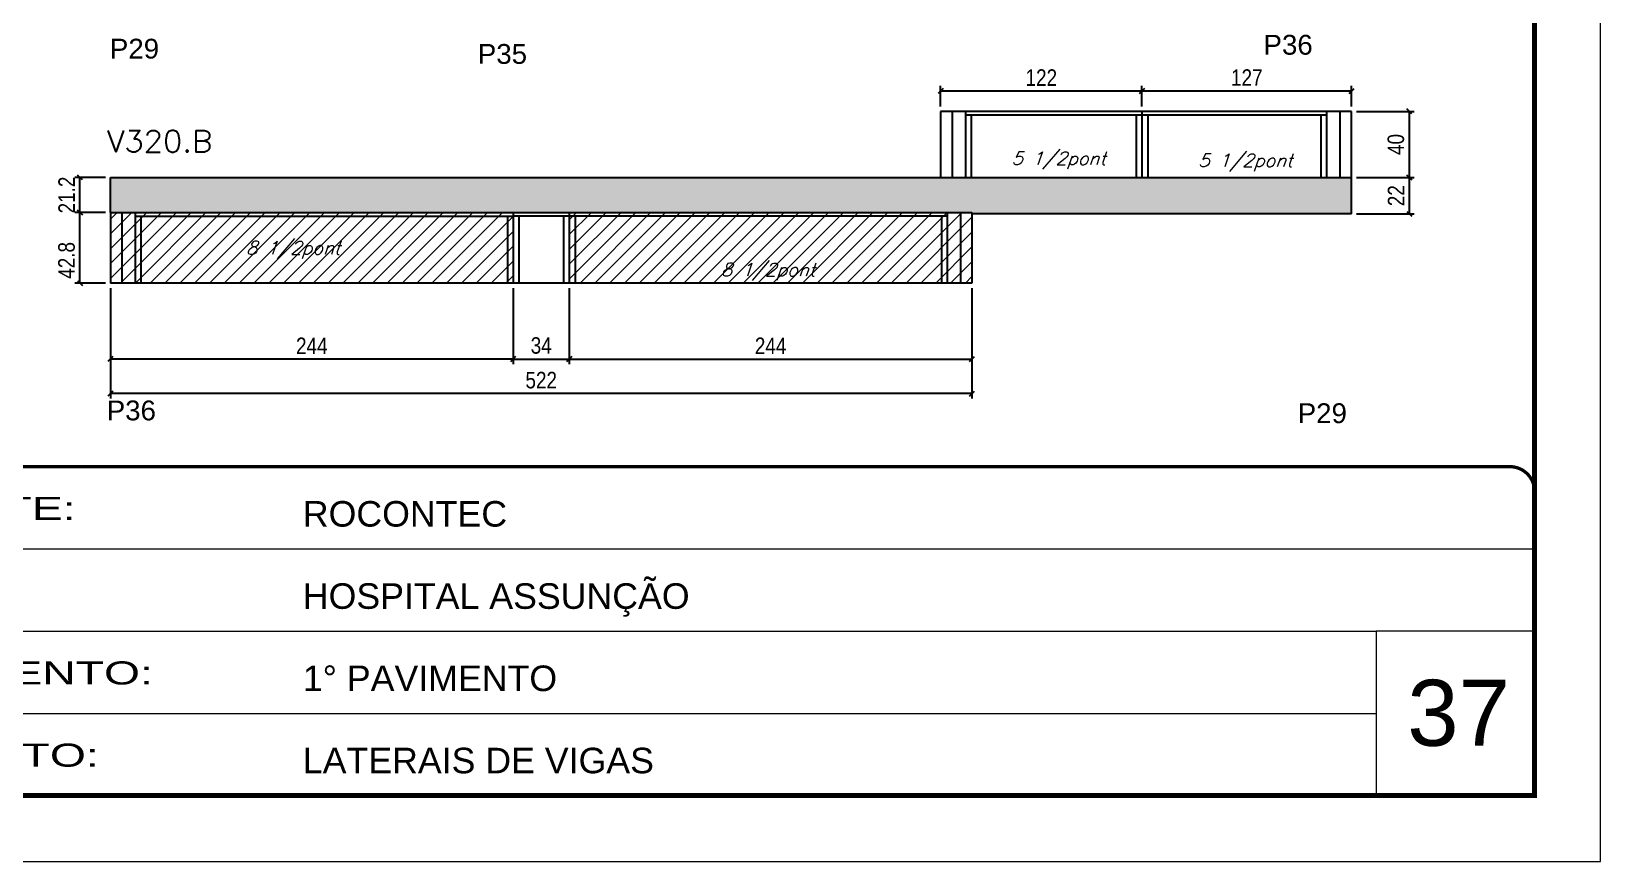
# Model space of a CAD drawing. Extents: x 137137 to 143418, y 10464 to 34486.
# Drawn here: x 137672 to 138622, y 23099 to 23602 of the extents above; entities that cross this region are included whole.
import ezdxf

# ---------------------------------------------------------------- set-up
doc = ezdxf.new("R2010")
doc.units = 0
doc.linetypes.add('CONTINUO', pattern=[0])
doc.linetypes.add('DASHED', pattern=[0.75, 0.5, -0.25])
for name, color, linetype in [('5', 5, 'Continuous'), ('COTA', 241, 'Continuous'), ('Painéis', 200, 'Continuous'), ('SARR_2.2x7', 40, 'Continuous'), ('SARR_3.5x7', 81, 'Continuous'), ('texto', 7, 'Continuous')]:
    doc.layers.add(name, color=color, linetype=linetype)
for name, color, linetype, lineweight in [('CARIMBO', 255, 'Continuous', 9), ('Folhas', 255, 'Continuous', 9), ('Hachura', 251, 'Continuous', 9), ('SARRAFO DE PRESSAO', 251, 'DASHED', 9), ('Texto Seção', 7, 'Continuous', 15)]:
    doc.layers.add(name, color=color, linetype=linetype, lineweight=lineweight)
doc.styles.add('ARIAL', font='arial.ttf')
doc.styles.add('COTA TECNICA', font='techl___.ttf', dxfattribs={"height": 10})
doc.styles.add('REGUA-120', font='ROMANS.shx', dxfattribs={"height": 15})
doc.styles.add('Romans', font='romans.shx')
doc.styles.get("Standard").update_dxf_attribs({"font": 'arial.ttf'})
doc.styles.add('Tecnologia', font='')
doc.styles.get('Tecnologia').set_extended_font_data('Forgotten Futurist')
doc.dimstyles.new('PAINEL', dxfattribs={"dimtxt": 10, "dimasz": 3, "dimexe": 3, "dimexo": 3, "dimgap": 3, "dimtad": 1, "dimdec": 1, "dimzin": 12, "dimdsep": 46, "dimtxsty": 'COTA TECNICA', "dimblk1": 'OBLIQUE', "dimblk2": 'OBLIQUE', "dimsah": 1, "dimcen": 0.9, "dimclrd": 4, "dimclre": 4, "dimclrt": 240, "dimadec": 1, "dimazin": 3, "dimtfac": 1, "dimtdec": 1, "dimtmove": 0, "dimatfit": 3, "dimfxl": 1, "dimtolj": 1, "dimtzin": 12, "dimarcsym": 0})
pattern_1 = [(45, (-1598.5, -8058.077), (-4.49012806, 4.49012806), [])]

# ---------------------------------------------------------------- blocks, each defined once
blk = doc.blocks.new('9999999999')
at = {"color": 30, "linetype": 'CONTINUO'}
for p, q in [((98564.56, 34379.64), (99583.98, 34379.64)), ((98564.56, 34329.83), (99487.98, 34329.83)), ((99583.98, 34329.83), (99487.98, 34329.83)), ((99487.98, 34329.83), (99487.98, 34230.21)), ((98564.56, 34280.02), (99487.98, 34280.02))]:
    blk.add_line(p, q, dxfattribs=at)
at = {"color": 30, "linetype": 'CONTINUO', "const_width": 2}
blk.add_lwpolyline([(99583.98, 34230.21), (99583.98, 34414.45, 0.414214), (99568.98, 34429.45), (98228.98, 34429.45, 0.414214), (98213.98, 34414.45), (98213.98, 34245.21, 0.414214), (98228.98, 34230.21), (99583.98, 34230.21)], format="xyb", dxfattribs=at)
at = {"layer": 'Folhas'}
blk.add_lwpolyline([(98138.98, 34190.21), (99623.98, 34190.21), (99623.98, 35240.21), (98138.98, 35240.21)], close=True, dxfattribs=at)
at = {"layer": 'Folhas', "color": 30, "const_width": 3}
blk.add_lwpolyline([(98213.98, 34230.21), (99583.98, 34230.21), (99583.98, 35200.21), (98213.98, 35200.21)], close=True, dxfattribs=at)
at = {"color": 7, "linetype": 'Continuous', "ltscale": 5, "style": 'ARIAL'}
for s, height, p in [('ROCONTEC', 15.483, (98837.68, 34393.13)), ('HOSPITAL ASSUNÇÃO', 15.4829, (98837.68, 34343.32)), ('1° PAVIMENTO', 15.4829, (98837.68, 34293.51)), ('LATERAIS DE VIGAS', 15.4829, (98837.68, 34243.7))]:
    blk.add_text(s, height=height, dxfattribs=at).set_placement(p)
at = {"layer": 'Folhas', "color": 7, "style": 'Tecnologia', "width": 1.5}
for s, p in [('CLIENTE:', (98573.65, 34397.17)), ('PAVIMENTO:', (98573.65, 34297.5)), ('PROJETO:', (98573.65, 34247.69))]:
    blk.add_text(s, height=14, dxfattribs=at).set_placement(p)
blk = doc.blocks.new('_Oblique')
at = {"color": 0, "linetype": 'ByBlock', "lineweight": -2}
blk.add_line((-0.5, -0.5), (0.5, 0.5), dxfattribs=at)
blk = doc.blocks.new('*D1076')
at = {"layer": 'COTA', "color": 4, "linetype": 'ByBlock', "lineweight": -2, "transparency": 16777216}
for p, q in [((137719.42, 23446.01), (137719.42, 23399.98)), ((137963.42, 23446.01), (137963.42, 23399.98)), ((137963.42, 23402.98), (137719.42, 23402.98))]:
    blk.add_line(p, q, dxfattribs=at)
at = {"layer": 'Defpoints', "color": 0, "linetype": 'ByBlock', "transparency": 16777216}
for p in [(137719.42, 23449.01), (137963.42, 23449.01), (137719.42, 23402.98)]:
    blk.add_point(p, dxfattribs=at)
at = {"layer": 'COTA', "color": 4, "linetype": 'ByBlock', "lineweight": -2, "transparency": 16777216, "xscale": 3, "yscale": 3, "zscale": 3, "rotation": 180}
blk.add_blockref('_Oblique', (137719.42, 23402.98), dxfattribs=at)
at = {"layer": 'COTA', "color": 4, "linetype": 'ByBlock', "lineweight": -2, "transparency": 16777216, "xscale": 3, "yscale": 3, "zscale": 3}
blk.add_blockref('_Oblique', (137963.42, 23402.98), dxfattribs=at)
at = {"layer": 'COTA', "color": 240, "linetype": 'ByBlock', "transparency": 16777216, "insert": (137841.42, 23411.06), "char_height": 10, "attachment_point": 5, "style": 'COTA TECNICA'}
blk.add_mtext('\\A1;244', dxfattribs=at)
blk = doc.blocks.new('*D1077')
at = {"layer": 'COTA', "color": 4, "linetype": 'ByBlock', "lineweight": -2, "transparency": 16777216}
for p, q in [((137963.42, 23446.01), (137963.42, 23399.98)), ((137997.42, 23446.01), (137997.42, 23399.98)), ((137963.42, 23402.98), (137997.42, 23402.98))]:
    blk.add_line(p, q, dxfattribs=at)
at = {"layer": 'Defpoints', "color": 0, "linetype": 'ByBlock', "transparency": 16777216}
for p in [(137963.42, 23449.01), (137997.42, 23449.01), (137997.42, 23402.98)]:
    blk.add_point(p, dxfattribs=at)
at = {"layer": 'COTA', "color": 4, "linetype": 'ByBlock', "lineweight": -2, "transparency": 16777216, "xscale": 3, "yscale": 3, "zscale": 3, "rotation": 180}
blk.add_blockref('_Oblique', (137963.42, 23402.98), dxfattribs=at)
at = {"layer": 'COTA', "color": 4, "linetype": 'ByBlock', "lineweight": -2, "transparency": 16777216, "xscale": 3, "yscale": 3, "zscale": 3}
blk.add_blockref('_Oblique', (137997.42, 23402.98), dxfattribs=at)
at = {"layer": 'COTA', "color": 240, "linetype": 'ByBlock', "transparency": 16777216, "insert": (137980.42, 23411.2), "char_height": 10, "attachment_point": 5, "style": 'COTA TECNICA'}
blk.add_mtext('\\A1;34', dxfattribs=at)
blk = doc.blocks.new('*D1070')
at = {"layer": 'COTA', "color": 4, "linetype": 'ByBlock', "lineweight": -2, "transparency": 16777216}
for p, q in [((137716.42, 23491.81), (137697.93, 23491.81)), ((137700.93, 23449.01), (137700.93, 23491.81)), ((137716.42, 23449.01), (137697.93, 23449.01))]:
    blk.add_line(p, q, dxfattribs=at)
at = {"layer": 'Defpoints', "color": 0, "linetype": 'ByBlock', "transparency": 16777216}
for p in [(137700.93, 23491.81), (137719.42, 23491.81), (137719.42, 23449.01)]:
    blk.add_point(p, dxfattribs=at)
at = {"layer": 'COTA', "color": 4, "linetype": 'ByBlock', "lineweight": -2, "transparency": 16777216, "xscale": 3, "yscale": 3, "zscale": 3}
for p, rotation in [((137700.93, 23491.81), 90), ((137700.93, 23449.01), 270)]:
    blk.add_blockref('_Oblique', p, dxfattribs=dict(at, rotation=rotation))
at = {"layer": 'COTA', "color": 240, "linetype": 'ByBlock', "transparency": 16777216, "insert": (137692.84, 23462.81), "char_height": 10, "attachment_point": 5, "rotation": 90, "style": 'COTA TECNICA'}
blk.add_mtext('\\A1;42.8', dxfattribs=at)
blk = doc.blocks.new('*D1071')
at = {"layer": 'COTA', "color": 4, "linetype": 'ByBlock', "lineweight": -2, "transparency": 16777216}
for p, q in [((137716.42, 23513.01), (137697.93, 23513.01)), ((137700.93, 23491.81), (137700.93, 23513.01)), ((137716.42, 23491.81), (137697.93, 23491.81))]:
    blk.add_line(p, q, dxfattribs=at)
at = {"layer": 'Defpoints', "color": 0, "linetype": 'ByBlock', "transparency": 16777216}
for p in [(137700.93, 23513.01), (137719.42, 23513.01), (137719.42, 23491.81)]:
    blk.add_point(p, dxfattribs=at)
at = {"layer": 'COTA', "color": 4, "linetype": 'ByBlock', "lineweight": -2, "transparency": 16777216, "xscale": 3, "yscale": 3, "zscale": 3}
for p, rotation in [((137700.93, 23513.01), 90), ((137700.93, 23491.81), 270)]:
    blk.add_blockref('_Oblique', p, dxfattribs=dict(at, rotation=rotation))
at = {"layer": 'COTA', "color": 240, "linetype": 'ByBlock', "transparency": 16777216, "insert": (137692.87, 23502.41), "char_height": 10, "attachment_point": 5, "rotation": 90, "style": 'COTA TECNICA'}
blk.add_mtext('\\A1;21.2', dxfattribs=at)
blk = doc.blocks.new('*D1112')
at = {"layer": 'COTA', "color": 4, "lineweight": -2, "ltscale": 25, "transparency": 16777216}
for p, q in [((137719.42, 23446.01), (137719.42, 23379.1)), ((138241.42, 23446.01), (138241.42, 23379.1)), ((138241.42, 23382.1), (137719.42, 23382.1))]:
    blk.add_line(p, q, dxfattribs=at)
at = {"layer": 'Defpoints', "color": 0, "ltscale": 25, "transparency": 16777216}
for p in [(137719.42, 23449.01), (138241.42, 23449.01), (137719.42, 23382.1)]:
    blk.add_point(p, dxfattribs=at)
at = {"layer": 'COTA', "color": 4, "lineweight": -2, "ltscale": 25, "transparency": 16777216, "xscale": 3, "yscale": 3, "zscale": 3, "rotation": 180}
blk.add_blockref('_Oblique', (137719.42, 23382.1), dxfattribs=at)
at = {"layer": 'COTA', "color": 4, "lineweight": -2, "ltscale": 25, "transparency": 16777216, "xscale": 3, "yscale": 3, "zscale": 3}
blk.add_blockref('_Oblique', (138241.42, 23382.1), dxfattribs=at)
at = {"layer": 'COTA', "color": 240, "ltscale": 25, "transparency": 16777216, "insert": (137980.42, 23390.21), "char_height": 10, "attachment_point": 5, "style": 'COTA TECNICA'}
blk.add_mtext('\\A1;522', dxfattribs=at)
blk = doc.blocks.new('*D1960')
at = {"layer": 'COTA', "color": 4, "lineweight": -2, "ltscale": 25, "transparency": 16777216}
for p, q in [((137997.42, 23446.01), (137997.42, 23399.98)), ((138241.42, 23446.01), (138241.42, 23399.98)), ((137997.42, 23402.98), (138241.42, 23402.98))]:
    blk.add_line(p, q, dxfattribs=at)
at = {"layer": 'Defpoints', "color": 0, "ltscale": 25, "transparency": 16777216}
for p in [(137997.42, 23449.01), (138241.42, 23449.01), (138241.42, 23402.98)]:
    blk.add_point(p, dxfattribs=at)
at = {"layer": 'COTA', "color": 4, "lineweight": -2, "ltscale": 25, "transparency": 16777216, "xscale": 3, "yscale": 3, "zscale": 3, "rotation": 180}
blk.add_blockref('_Oblique', (137997.42, 23402.98), dxfattribs=at)
at = {"layer": 'COTA', "color": 4, "lineweight": -2, "ltscale": 25, "transparency": 16777216, "xscale": 3, "yscale": 3, "zscale": 3}
blk.add_blockref('_Oblique', (138241.42, 23402.98), dxfattribs=at)
at = {"layer": 'COTA', "color": 240, "ltscale": 25, "transparency": 16777216, "insert": (138119.42, 23411.06), "char_height": 10, "attachment_point": 5, "style": 'COTA TECNICA'}
blk.add_mtext('\\A1;244', dxfattribs=at)
blk = doc.blocks.new('*D1961')
at = {"layer": 'COTA', "color": 4, "lineweight": -2, "ltscale": 25, "transparency": 16777216}
for p, q in [((138474.42, 23553.01), (138509.36, 23553.01)), ((138506.36, 23553.01), (138506.36, 23513.01)), ((138474.42, 23513.01), (138509.36, 23513.01))]:
    blk.add_line(p, q, dxfattribs=at)
at = {"layer": 'Defpoints', "color": 0, "ltscale": 25, "transparency": 16777216}
for p in [(138471.42, 23553.01), (138471.42, 23513.01), (138506.36, 23513.01)]:
    blk.add_point(p, dxfattribs=at)
at = {"layer": 'COTA', "color": 4, "lineweight": -2, "ltscale": 25, "transparency": 16777216, "xscale": 3, "yscale": 3, "zscale": 3}
for p, rotation in [((138506.36, 23553.01), 90), ((138506.36, 23513.01), 270)]:
    blk.add_blockref('_Oblique', p, dxfattribs=dict(at, rotation=rotation))
at = {"layer": 'COTA', "color": 240, "ltscale": 25, "transparency": 16777216, "insert": (138498.26, 23533.01), "char_height": 10, "attachment_point": 5, "rotation": 90, "style": 'COTA TECNICA'}
blk.add_mtext('\\A1;40', dxfattribs=at)
blk = doc.blocks.new('*D1962')
at = {"layer": 'COTA', "color": 4, "lineweight": -2, "ltscale": 25, "transparency": 16777216}
for p, q in [((138474.42, 23513.01), (138509.36, 23513.01)), ((138506.36, 23513.01), (138506.36, 23491.01)), ((138474.42, 23491.01), (138509.36, 23491.01))]:
    blk.add_line(p, q, dxfattribs=at)
at = {"layer": 'Defpoints', "color": 0, "ltscale": 25, "transparency": 16777216}
for p in [(138471.42, 23513.01), (138471.42, 23491.01), (138506.36, 23491.01)]:
    blk.add_point(p, dxfattribs=at)
at = {"layer": 'COTA', "color": 4, "lineweight": -2, "ltscale": 25, "transparency": 16777216, "xscale": 3, "yscale": 3, "zscale": 3}
for p, rotation in [((138506.36, 23513.01), 90), ((138506.36, 23491.01), 270)]:
    blk.add_blockref('_Oblique', p, dxfattribs=dict(at, rotation=rotation))
at = {"layer": 'COTA', "color": 240, "ltscale": 25, "transparency": 16777216, "insert": (138498.36, 23502.01), "char_height": 10, "attachment_point": 5, "rotation": 90, "style": 'COTA TECNICA'}
blk.add_mtext('\\A1;22', dxfattribs=at)
blk = doc.blocks.new('*D1963')
at = {"layer": 'COTA', "color": 4, "lineweight": -2, "ltscale": 25, "transparency": 16777216}
for p, q in [((138222.42, 23556.01), (138222.42, 23568.48)), ((138222.42, 23565.48), (138344.42, 23565.48)), ((138344.42, 23556.01), (138344.42, 23568.48))]:
    blk.add_line(p, q, dxfattribs=at)
at = {"layer": 'Defpoints', "color": 0, "ltscale": 25, "transparency": 16777216}
for p in [(138344.42, 23565.48), (138222.42, 23553.01), (138344.42, 23553.01)]:
    blk.add_point(p, dxfattribs=at)
at = {"layer": 'COTA', "color": 4, "lineweight": -2, "ltscale": 25, "transparency": 16777216, "xscale": 3, "yscale": 3, "zscale": 3, "rotation": 180}
blk.add_blockref('_Oblique', (138222.42, 23565.48), dxfattribs=at)
at = {"layer": 'COTA', "color": 4, "lineweight": -2, "ltscale": 25, "transparency": 16777216, "xscale": 3, "yscale": 3, "zscale": 3}
blk.add_blockref('_Oblique', (138344.42, 23565.48), dxfattribs=at)
at = {"layer": 'COTA', "color": 240, "ltscale": 25, "transparency": 16777216, "insert": (138283.42, 23573.54), "char_height": 10, "attachment_point": 5, "style": 'COTA TECNICA'}
blk.add_mtext('\\A1;122', dxfattribs=at)
blk = doc.blocks.new('*D1964')
at = {"layer": 'COTA', "color": 4, "lineweight": -2, "ltscale": 25, "transparency": 16777216}
for p, q in [((138344.42, 23556.01), (138344.42, 23568.48)), ((138344.42, 23565.48), (138471.42, 23565.48)), ((138471.42, 23556.01), (138471.42, 23568.48))]:
    blk.add_line(p, q, dxfattribs=at)
at = {"layer": 'Defpoints', "color": 0, "ltscale": 25, "transparency": 16777216}
for p in [(138471.42, 23565.48), (138344.42, 23553.01), (138471.42, 23553.01)]:
    blk.add_point(p, dxfattribs=at)
at = {"layer": 'COTA', "color": 4, "lineweight": -2, "ltscale": 25, "transparency": 16777216, "xscale": 3, "yscale": 3, "zscale": 3, "rotation": 180}
blk.add_blockref('_Oblique', (138344.42, 23565.48), dxfattribs=at)
at = {"layer": 'COTA', "color": 4, "lineweight": -2, "ltscale": 25, "transparency": 16777216, "xscale": 3, "yscale": 3, "zscale": 3}
blk.add_blockref('_Oblique', (138471.42, 23565.48), dxfattribs=at)
at = {"layer": 'COTA', "color": 240, "ltscale": 25, "transparency": 16777216, "insert": (138407.92, 23573.55), "char_height": 10, "attachment_point": 5, "style": 'COTA TECNICA'}
blk.add_mtext('\\A1;127', dxfattribs=at)

msp = doc.modelspace()

# ---------------------------------------------------------------- hatches: boundary and pattern name
at = {"layer": 'COTA', "linetype": 'ByBlock'}
h = msp.add_hatch(dxfattribs=at)
h.set_pattern_fill('AR-CONC', color=256, scale=0.03)
h.set_pattern_definition([(50, (0, -18.051), (5.46554007, -0.47817257), [0.5715, -6.2865]), (355, (0, -18.051), (-1.05730264, 5.73170536), [0.4572, -5.02921753]), (100.4514447, (0.4555, -18.091), (4.40823741, 5.25353256), [0.48570026, -5.34270734]), (46.1842, (0, -16.527), (8.13237123, -1.26126984), [0.85725, -9.42975]), (96.6355576, (0.678, -16.632), (7.122124, 7.42278374), [0.7285507, -8.01406824]), (351.184151, (0, -16.527), (7.122124, 7.42278374), [0.685799, -7.54379196]), (21, (0.762, -16.908), (4.54843174, -3.06795595), [0.5715, -6.2865]), (326, (0.762, -16.908), (1.85406085, 5.52563898), [0.4572, -5.0292]), (71.451445, (1.141, -17.164), (6.40249258, 2.45768307), [0.48570026, -5.34269813]), (37.5, (0, -18.051), (0.092658098, 2.536651166), [0, -4.96824, 0, -5.1054, 0, -5.04825]), (7.5, (0, -18.051), (2.004589875, 3.005417245), [0, -2.91084, 0, -4.85394, 0, -1.92405]), (327.5, (-1.6993, -18.051), (4.067717855, -0.17186232), [0, -1.905, 0, -5.9436, 0, -7.8867]), (317.5, (-2.4613, -18.051), (4.44387544, 0.76279473), [0, -2.4765, 0, -3.94716, 0, -5.6007])])
h.paths.add_polyline_path([(138222.42, 23513.01), (137719.42, 23513.01), (137719.42, 23491.81), (138241.42, 23491.81), (138241.42, 23491.01), (138471.42, 23491.01), (138471.42, 23513.01)])
at = {"layer": 'Hachura', "linetype": 'ByBlock'}
h = msp.add_hatch(dxfattribs=at)
h.set_pattern_fill('ANSI31', color=256, scale=2)
h.set_pattern_definition(pattern_1)
h.paths.add_polyline_path([(137719.42, 23491.81), (137719.42, 23449.01), (137963.42, 23449.01), (137963.42, 23491.81)])
h = msp.add_hatch(dxfattribs=at)
h.set_pattern_fill('ANSI31', color=256, scale=2)
h.set_pattern_definition(pattern_1)
h.paths.add_polyline_path([(138241.42, 23449.01), (138241.42, 23491.81), (137997.42, 23491.81), (137997.42, 23449.01)])

# ---------------------------------------------------------------- linework, layer by layer
at = {"layer": 'COTA', "linetype": 'ByBlock'}
for p, q in [((137719.42, 23491.81), (137719.42, 23513.01)), ((137719.42, 23513.01), (138222.42, 23513.01)), ((138471.42, 23491.01), (138471.42, 23513.01)), ((138471.42, 23491.01), (138241.42, 23491.01))]:
    msp.add_line(p, q, dxfattribs=at)
at = {"layer": 'Painéis', "ltscale": 25}
for p, q in [((138471.42, 23553.01), (138222.42, 23553.01)), ((138222.42, 23553.01), (138222.42, 23513.01)), ((138344.42, 23553.01), (138344.42, 23513.01)), ((138471.42, 23513.01), (138471.42, 23553.01)), ((138222.42, 23513.01), (138471.42, 23513.01)), ((137719.42, 23491.81), (138241.42, 23491.81)), ((138241.42, 23491.81), (138241.42, 23449.01))]:
    msp.add_line(p, q, dxfattribs=at)
at = {"layer": 'Painéis', "linetype": 'ByBlock'}
for p, q in [((137719.42, 23491.81), (138226.42, 23491.81)), ((137719.42, 23491.81), (137719.42, 23449.01)), ((137963.42, 23491.81), (137963.42, 23449.01)), ((137997.42, 23491.81), (137997.42, 23449.01)), ((138226.42, 23491.81), (138241.42, 23491.81)), ((138241.42, 23449.01), (137719.42, 23449.01))]:
    msp.add_line(p, q, dxfattribs=at)
at = {"layer": 'SARR_2.2x7', "linetype": 'Continuous'}
for p, q in [((138229.42, 23553.01), (138229.42, 23513.01)), ((138344.42, 23550.81), (138237.42, 23550.81)), ((138456.42, 23550.81), (138344.42, 23550.81)), ((138464.42, 23513.01), (138464.42, 23553.01)), ((137726.42, 23491.81), (137726.42, 23449.01)), ((137734.42, 23489.61), (137963.42, 23489.61)), ((137997.42, 23489.61), (137963.42, 23489.61)), ((138226.42, 23489.61), (137997.42, 23489.61)), ((138234.42, 23491.81), (138234.42, 23449.01))]:
    msp.add_line(p, q, dxfattribs=at)
at = {"layer": 'SARR_3.5x7'}
for p, q in [((138237.42, 23553.01), (138237.42, 23513.01)), ((138240.92, 23550.81), (138240.92, 23513.01)), ((138340.92, 23550.81), (138340.92, 23513.01)), ((138347.92, 23550.81), (138347.92, 23513.01)), ((138452.92, 23513.01), (138452.92, 23550.81)), ((138456.42, 23513.01), (138456.42, 23553.01)), ((137734.42, 23491.81), (137734.42, 23449.01)), ((137737.92, 23489.61), (137737.92, 23449.01)), ((137959.92, 23489.61), (137959.92, 23449.01)), ((137966.92, 23489.61), (137966.92, 23449.01)), ((137993.92, 23489.61), (137993.92, 23449.01)), ((138000.92, 23489.61), (138000.92, 23449.01)), ((138222.92, 23489.61), (138222.92, 23449.01)), ((138226.42, 23491.81), (138226.42, 23449.01)), ((138226.42, 23491.81), (138226.42, 23449.01))]:
    msp.add_line(p, q, dxfattribs=at)

# ---------------------------------------------------------------- block references
at = {"layer": 'SARRAFO DE PRESSAO', "color": 6, "linetype": 'ByBlock'}
msp.add_blockref('9999999999', (38998.31, -11091.6), dxfattribs=at)

# ---------------------------------------------------------------- texts
at = {"layer": '5', "linetype": 'Continuous'}
for s, p in [('P36', (138418.04, 23587.42)), ('P29', (137719.1, 23585.06)), ('P35', (137942.03, 23581.87)), ('P36', (137717.17, 23365.9)), ('P29', (138438.76, 23364.22))]:
    msp.add_text(s, height=12, rotation=359.99996, dxfattribs=at).set_placement(p)
at = {"layer": 'CARIMBO', "style": 'ARIAL'}
msp.add_text('37', height=40, dxfattribs=at).set_placement((138505.15, 23168.74))
at = {"layer": 'texto', "color": 2, "char_height": 8, "attachment_point": 5, "style": 'Romans'}
for s, insert in [('{\\Q19;\\C256;5 1/2pont}', (138293.9, 23523.3)), ('{\\Q19;\\C256;5 1/2pont}', (138407.04, 23522.07)), ('{\\Q19;\\C256;8 1/2pont}', (137830.14, 23469.13)), ('{\\Q19;\\C256;8 1/2pont}', (138117.85, 23455.88))]:
    msp.add_mtext(s, dxfattribs=dict(at, insert=insert))
at = {"layer": 'Texto Seção', "style": 'REGUA-120', "width": 1.05}
msp.add_text('V320.B', height=13, dxfattribs=at).set_placement((137717.35, 23528.45))

# ---------------------------------------------------------------- dimensions: what is measured, and where the dimension line sits
at = {"layer": 'COTA', "ltscale": 25}
for base, p1, p2, picture, middle in [((138344.42, 23565.48), (138222.42, 23553.01), (138344.42, 23553.01), '*D1963', (138283.42, 23573.54)), ((137719.42, 23382.1), (138241.42, 23449.01), (137719.42, 23449.01), '*D1112', (137980.42, 23390.21)), ((138241.42, 23402.98), (137997.42, 23449.01), (138241.42, 23449.01), '*D1960', (138119.42, 23411.06))]:
    dim = msp.add_linear_dim(base=base, p1=p1, p2=p2, dimstyle='PAINEL', dxfattribs=at)
    dim.commit()
    dim.dimension.update_dxf_attribs({"geometry": picture, "text_midpoint": middle})
dim = msp.add_linear_dim(base=(138471.42, 23565.48), p1=(138344.42, 23553.01), p2=(138471.42, 23553.01), dimstyle='PAINEL', override={"dimtmove": 1}, dxfattribs=at)
dim.commit()
dim.dimension.update_dxf_attribs({"geometry": '*D1964', "text_midpoint": (138407.92, 23573.55)})
for base, p1, p2, picture, middle in [((138506.36, 23513.01), (138471.42, 23553.01), (138471.42, 23513.01), '*D1961', (138498.26, 23533.01)), ((138506.36, 23491.01), (138471.42, 23513.01), (138471.42, 23491.01), '*D1962', (138498.36, 23502.01))]:
    dim = msp.add_linear_dim(base=base, p1=p1, p2=p2, angle=90, dimstyle='PAINEL', dxfattribs=at)
    dim.commit()
    dim.dimension.update_dxf_attribs({"geometry": picture, "text_midpoint": middle})
at = {"layer": 'COTA', "linetype": 'ByBlock'}
for base, p1, p2, picture, middle in [((137700.93, 23513.01), (137719.42, 23491.81), (137719.42, 23513.01), '*D1071', (137700.93, 23502.41)), ((137700.93, 23491.81), (137719.42, 23449.01), (137719.42, 23491.81), '*D1070', (137700.93, 23462.81))]:
    dim = msp.add_linear_dim(base=base, p1=p1, p2=p2, angle=90, dimstyle='PAINEL', dxfattribs=at)
    dim.commit()
    dim.dimension.update_dxf_attribs({"geometry": picture, "text_midpoint": middle, "dimtype": 160})
dim = msp.add_linear_dim(base=(137719.42, 23402.98), p1=(137963.42, 23449.01), p2=(137719.42, 23449.01), dimstyle='PAINEL', dxfattribs=at)
dim.commit()
dim.dimension.update_dxf_attribs({"geometry": '*D1076', "text_midpoint": (137841.42, 23402.98), "dimtype": 160})
dim = msp.add_linear_dim(base=(137997.42, 23402.98), p1=(137963.42, 23449.01), p2=(137997.42, 23449.01), dimstyle='PAINEL', dxfattribs=at)
dim.commit()
dim.dimension.update_dxf_attribs({"geometry": '*D1077', "text_midpoint": (137980.42, 23411.2)})

doc.saveas('drawing.dxf')
